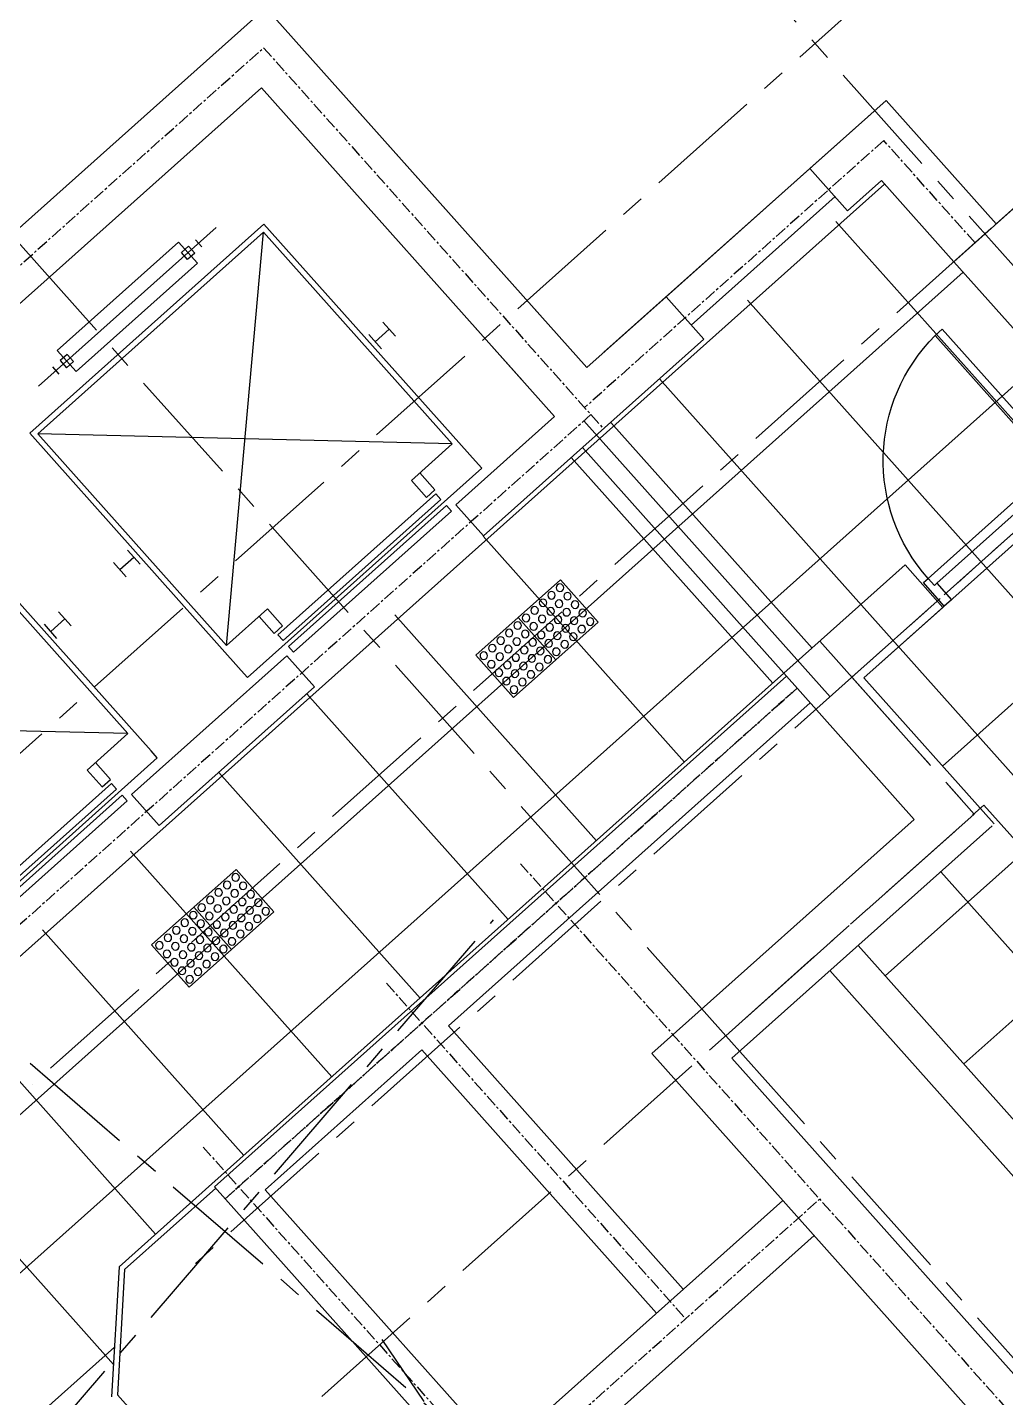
# Model space of a CAD drawing. Header units: millimetres. Extents: x 75184266 to 76346726, y -35077925 to -33679385.
# Drawn here: x 75387417 to 75392592, y -34522563 to -34515318 of the extents above; entities that cross this region are included whole.
import ezdxf

# ---------------------------------------------------------------- set-up
doc = ezdxf.new("R2010")
doc.units = ezdxf.units.MM
doc.header["$LTSCALE"] = 50
doc.header["$MEASUREMENT"] = 0
doc.linetypes.add('CENTER', pattern=[2, 1.25, -0.25, 0.25, -0.25])
doc.linetypes.add('XR-지하3층$0$H', pattern=[1.3, 0.8, -0.5])
for name, color, linetype in [('CEN', 1, 'CENTER'), ('XR-지하3층$0$1712-PL$0$DOOR', 4, 'CONTINUOUS'), ('XR-지하3층$0$AA-XXXX-SYMB', 7, 'CONTINUOUS')]:
    doc.layers.add(name, color=color, linetype=linetype)
doc.layers.add('건축', color=8, linetype='CONTINUOUS', plot=False)

# ---------------------------------------------------------------- blocks, each defined once
blk = doc.blocks.new('XR-지하3층$0$점형블럭')
at = {"layer": 'XR-지하3층$0$AA-XXXX-SYMB', "color": 9, "ltscale": 5}
for p, q in [((300, 300), (0, 300)), ((0, 300), (0, 0)), ((300, 300), (300, 0)), ((300, 0), (0, 0))]:
    blk.add_line(p, q, dxfattribs=at)
at = {"layer": 'XR-지하3층$0$AA-XXXX-SYMB', "color": 9, "ltscale": 2}
for centre in [(30, 270), (90, 270), (150, 270), (210, 270), (270, 270), (30, 210), (90, 210), (150, 210), (210, 210), (270, 210), (30, 150), (90, 150), (150, 150), (210, 150), (270, 150), (30, 90), (90, 90), (150, 90), (210, 90), (270, 90), (30, 30), (90, 30), (150, 30), (210, 30), (270, 30)]:
    blk.add_circle(centre, 20, dxfattribs=at)
blk = doc.blocks.new('XR-지하3층$0$1712-PL$0$FSD1000')
at = {"layer": 'XR-지하3층$0$1712-PL$0$DOOR', "color": 9}
for p, q in [((25, -101.3, 0), (865, -101.3, 0)), ((40, -146.3, 0), (850, -146.3, 0))]:
    blk.add_line(p, q, dxfattribs=at)
at = {"layer": 'XR-지하3층$0$1712-PL$0$DOOR', "elevation": 0}
for points in [[(25, 738.7), (25, -101.3), (70, -101.3), (70, 738.7)], [(-5, -251.3), (-5, -101.3), (25, -101.3), (25, -146.3), (40, -146.3), (40, -251.3)], [(895, -251.3), (895, -101.3), (865, -101.3), (865, -146.3), (850, -146.3), (850, -251.3)]]:
    blk.add_lwpolyline(points, close=True, dxfattribs=at)
at = {"layer": 'XR-지하3층$0$1712-PL$0$DOOR', "color": 9}
blk.add_arc((25, -101.3, 0), 840, 360, 86.92911, dxfattribs=at)

msp = doc.modelspace()

# ---------------------------------------------------------------- hatches: boundary and pattern name
at = {"layer": '건축', "ltscale": 100}
h = msp.add_hatch(dxfattribs=at)
h.set_pattern_fill('NET', color=256, scale=5000, angle=36.25067)
h.set_pattern_definition([(131.749, (75393424.47, -34517345.5), (-466.293, -416.17), []), (221.749, (75393424.47, -34517345.5), (416.17, -466.293), [])])
h.paths.add_polyline_path([(75395474.6, -34520093.1), (75393200.6, -34517545.3), (75393000.9, -34517321.4), (75391935.5, -34516127.7), (75385275.3, -34522072), (75385773.2, -34522501), (75386186.9, -34522857.5), (75388751.8, -34525731.3), (75390236.5, -34524406.2), (75389490.7, -34523570.6), (75389087.8, -34523930.2), (75387863.1, -34522558), (75387902.1, -34521872.1), (75391643, -34518533.3), (75391842.8, -34518757.1), (75392532, -34519529.3), (75391812, -34520171.9), (75393396.8, -34521947.5)])

# ---------------------------------------------------------------- linework, layer by layer
at = {"layer": 'CEN', "ltscale": 10}
for p, q in [((75392715.6, -34514392.7), (75386546.9, -34519898.3)), ((75392482.5, -34516410.2), (75387445.8, -34520905.5)), ((75391779.3, -34518753.5), (75393480.3, -34517235.3)), ((75384401.4, -34518183.9), (75390665.1, -34523581.2)), ((75391609.5, -34518563.3), (75392425.2, -34519477.2)), ((75391943.4, -34518607), (75388298.1, -34521860.5)), ((75391779.3, -34518753.5), (75392425.2, -34519477.2)), ((75391112.1, -34520649.1), (75392477.4, -34519430.6)), ((75392425.2, -34519477.2), (75388944, -34522584.2)), ((75391112.1, -34520649.1), (75392813.4, -34522555.4))]:
    msp.add_line(p, q, dxfattribs=at)
at = {"layer": 'CEN'}
for p, q in [((75384787.6, -34518888.3), (75388667.1, -34515425.8)), ((75388667.1, -34515425.8), (75390465, -34517440.2)), ((75391947.5, -34515915.9), (75390365.1, -34517328.2)), ((75392430.3, -34516456.8), (75391947.5, -34515915.9)), ((75390398.4, -34517365.5), (75386518.9, -34520828.1)), ((75390025.7, -34519739.7), (75394834.5, -34525127.8)), ((75389082.9, -34523767), (75391608.4, -34521513.1))]:
    msp.add_line(p, q, dxfattribs=at)
at = {"layer": 'CEN', "ltscale": 10}
for points in [[(75393481.3, -34517529.3), (75390135.7, -34513780.8)], [(75394567.8, -34514549.1), (75392482.5, -34516410.2)], [(75391112.1, -34520649.1), (75387267.1, -34516341)], [(75393626.8, -34517399.5), (75393480.3, -34517235.3), (75391779.3, -34518753.5)], [(75392477.4, -34519430.6), (75394231.9, -34521396.5)], [(75386113.7, -34524411.4), (75389883, -34520037)], [(75401335.7, -34539942), (75389293.6, -34522255.3)]]:
    msp.add_lwpolyline(points, dxfattribs=at)
at = {"layer": 'CEN'}
for points in [[(75388463.8, -34521511.5), (75391489.1, -34518811.4)], [(75389316.9, -34520372.3), (75390899.6, -34522145.6)], [(75388347, -34521237.9), (75389929.7, -34523011.3)]]:
    msp.add_lwpolyline(points, dxfattribs=at)
at = {"layer": 'CEN', "color": 1, "ltscale": 0.5}
msp.add_lwpolyline([(75391489.1, -34518811.4), (75388463.8, -34521511.5)], dxfattribs=at)
at = {"layer": '건축'}
for p, q in [((75384575.8, -34518876.3), (75388679.2, -34515214)), ((75388679.2, -34515214), (75390377.1, -34517116.5)), ((75384999.4, -34518900.3), (75388655.1, -34515637.6)), ((75388655.1, -34515637.6), (75384999.4, -34518900.3)), ((75388655.1, -34515637.6), (75390206.6, -34517375.9)), ((75391556.7, -34516063.7), (75391959.6, -34515704.1)), ((75392542.2, -34516357), (75391959.6, -34515704.1)), ((75391556.7, -34516063.7), (75391756.4, -34516287.5)), ((75391756.4, -34516287.5), (75391935.5, -34516127.7)), ((75392318.4, -34516556.7), (75391935.5, -34516127.7)), ((75387430.2, -34517464), (75388668.7, -34516358.6)), ((75388666.3, -34516401), (75387472.6, -34517466.4)), ((75388416.3, -34516376.2), (75387476.2, -34517215.1)), ((75388471.4, -34518585.5), (75388666.3, -34516401)), ((75389665.1, -34517520.1), (75388666.3, -34516401)), ((75388668.7, -34516358.6), (75389787.4, -34517612)), ((75387575.5, -34517026), (75388217.1, -34516453.4)), ((75388217.1, -34516453.4), (75388317, -34516565.3)), ((75388231.8, -34516507.3), (75388269.1, -34516474)), ((75388269.1, -34516474), (75388302.4, -34516511.3)), ((75388339.7, -34516478), (75388306.4, -34516440.7)), ((75388265.1, -34516544.6), (75388231.8, -34516507.3)), ((75388302.4, -34516511.3), (75388265.1, -34516544.6)), ((75393000.9, -34517321.4), (75392318.4, -34516556.7)), ((75388317, -34516565.3), (75387675.4, -34517137.9)), ((75390377.1, -34517116.5), (75390795.7, -34516742.9)), ((75390795.7, -34516742.9), (75390995.4, -34516966.7)), ((75389331.3, -34516913.3), (75389256.7, -34516979.9)), ((75389364.6, -34516950.6), (75389298, -34516876)), ((75390036.8, -34517185.7), (75389783.8, -34516902.1)), ((75389290, -34517017.2), (75389223.4, -34516942.6)), ((75390995.4, -34516966.7), (75389830.8, -34518006.1)), ((75387675.4, -34517137.9), (75387575.5, -34517026)), ((75387627.4, -34517046.7), (75387590.1, -34517080)), ((75387660.7, -34517084), (75387627.4, -34517046.7)), ((75387586.1, -34517150.6), (75387552.8, -34517113.3)), ((75387590.1, -34517080), (75387623.4, -34517117.3)), ((75387623.4, -34517117.3), (75387660.7, -34517084)), ((75388548.9, -34518717.4), (75387430.2, -34517464)), ((75387472.6, -34517466.4), (75388471.4, -34518585.5)), ((75389665.1, -34517520.1), (75387472.6, -34517466.4)), ((75389448.7, -34517713.2), (75389665.1, -34517520.1)), ((75389787.4, -34517612), (75389787.4, -34517612)), ((75389787.4, -34517612), (75389820.6, -34517649.3)), ((75389820.6, -34517649.3), (75388582.2, -34518754.7)), ((75389528.6, -34517802.7), (75389448.7, -34517713.2)), ((75389493.5, -34517673.2), (75389573.4, -34517762.8)), ((75388743, -34518529.4), (75389578.6, -34517783.6)), ((75389573.4, -34517762.8), (75389528.6, -34517802.7)), ((75389578.6, -34517783.6), (75389605.2, -34517813.4)), ((75389605.2, -34517813.4), (75388769.6, -34518559.2)), ((75388798.9, -34518592), (75389634.5, -34517846.3)), ((75389634.5, -34517846.3), (75389661.2, -34517876.1)), ((75386950.3, -34517932.5), (75387949.1, -34519051.6)), ((75388071.4, -34519143.5), (75386952.7, -34517890.1)), ((75389661.2, -34517876.1), (75388825.6, -34518621.9)), ((75387939.6, -34518222.4), (75387873, -34518147.8)), ((75387906.3, -34518185.1), (75387980.9, -34518118.5)), ((75388014.2, -34518155.8), (75387947.6, -34518081.2)), ((75391419.2, -34518733.1), (75392060.8, -34518160.4)), ((75387648.6, -34518482.1), (75387582, -34518407.5)), ((75388471.4, -34518585.5), (75388687.7, -34518392.4)), ((75388722.9, -34518521.9), (75388643, -34518432.3)), ((75388687.7, -34518392.4), (75388767.6, -34518481.9)), ((75391842.8, -34518757.1), (75392260.6, -34518384.3)), ((75387574, -34518548.7), (75387507.4, -34518474.1)), ((75387615.3, -34518444.8), (75387540.7, -34518511.4)), ((75388767.6, -34518481.9), (75388722.9, -34518521.9)), ((75388769.6, -34518559.2), (75388743, -34518529.4)), ((75388789.1, -34518641.1), (75387968.4, -34519373.5)), ((75388935.6, -34518805.2), (75388789.1, -34518641.1)), ((75388825.6, -34518621.9), (75388798.9, -34518592)), ((75388582.2, -34518754.7), (75388548.9, -34518717.4)), ((75388548.9, -34518717.4), (75388548.9, -34518717.4)), ((75388393.9, -34521433.2), (75391419.2, -34518733.1)), ((75388407.2, -34521448.1), (75391432.5, -34518748)), ((75388935.6, -34518805.2), (75388114.9, -34519537.6)), ((75389645.4, -34520597.7), (75391559.1, -34518889.8)), ((75387949.1, -34519051.6), (75385756.6, -34518997.9)), ((75387949.1, -34519051.6), (75387732.8, -34519244.7)), ((75388104.7, -34519180.8), (75388071.4, -34519143.5)), ((75388071.4, -34519143.5), (75388071.4, -34519143.5)), ((75386866.2, -34520286.2), (75388104.7, -34519180.8)), ((75387857.4, -34519294.3), (75387777.5, -34519204.7)), ((75387732.8, -34519244.7), (75387812.7, -34519334.2)), ((75387812.7, -34519334.2), (75387857.4, -34519294.3)), ((75387862.6, -34519315.1), (75387027, -34520060.9)), ((75387053.7, -34520090.7), (75387889.3, -34519344.9)), ((75387918.6, -34519377.8), (75387083, -34520123.5)), ((75387889.3, -34519344.9), (75387862.6, -34519315.1)), ((75387945.2, -34519407.6), (75387918.6, -34519377.8)), ((75388114.9, -34519537.6), (75387968.4, -34519373.5)), ((75387109.6, -34520153.4), (75387945.2, -34519407.6)), ((75390887.2, -34521989.1), (75389645.4, -34520597.7)), ((75388675.5, -34521463.3), (75389503.6, -34520724.2)), ((75390745.5, -34522115.6), (75389503.6, -34520724.2)), ((75390720.7, -34520743.8), (75395028.9, -34525570.8)), ((75387902.1, -34521872.1), (75388393.9, -34521433.2)), ((75387931.3, -34521886.2), (75388413.9, -34521455.6)), ((75389775.6, -34522981.3), (75388407.2, -34521448.1)), ((75389917.3, -34522854.8), (75388675.5, -34521463.3)), ((75388921.3, -34523743.7), (75391413.2, -34521519.7)), ((75389087.8, -34523930.2), (75391579.7, -34521706.2)), ((75387902.1, -34521872.1), (75387863.1, -34522558)), ((75387931.3, -34521886.2), (75387893.8, -34522547.3)), ((75387893.8, -34522547.3), (75388943.7, -34523723.7))]:
    msp.add_line(p, q, dxfattribs=at)
at = {"layer": '건축', "ltscale": 100}
msp.add_line((75391663.6, -34518856.7), (75390361.8, -34517398.2), dxfattribs=at)
at = {"layer": '건축', "ltscale": 0.5}
for p, q in [((75391568.4, -34518599.9), (75390503, -34517406.2)), ((75391419.2, -34518733.1), (75390353.8, -34517539.4))]:
    msp.add_line(p, q, dxfattribs=at)
at = {"layer": '건축', "linetype": 'XR-지하3층$0$H', "ltscale": 50}
msp.add_lwpolyline([(75400159.6, -34507748.9), (75393057.1, -34514087.9), (75393956, -34515095.1), (75393195, -34515774.3), (75392542.2, -34516357), (75391959.6, -34515704.1), (75390377.1, -34517116.5), (75388679.2, -34515214), (75384575.8, -34518876.3), (75385213.8, -34519591.1), (75384655.9, -34520089.1), (75384608.3, -34520144.3), (75383173.4, -34518907.8), (75384054.6, -34517885.1), (75376842.6, -34511670.8)], dxfattribs=at)
at = {"layer": '건축', "ltscale": 0.5}
for points in [[(75389830.8, -34518006.1), (75389684.3, -34517842), (75390206.6, -34517375.9), (75388655.1, -34515637.6)], [(75391556.7, -34516063.7), (75390795.7, -34516742.9)], [(75391689.8, -34516212.9), (75390928.9, -34516892.1)]]:
    msp.add_lwpolyline(points, dxfattribs=at)
at = {"layer": '건축'}
for points in [[(75393195, -34515774.3), (75392318.4, -34516556.7)], [(75392060.8, -34518160.4), (75392260.6, -34518384.3)], [(75392108.4, -34519505.3), (75391419.2, -34518733.1)], [(75392532, -34519529.3), (75391842.8, -34518757.1)], [(75390720.7, -34520743.8), (75392108.4, -34519505.3)], [(75391144.3, -34520767.8), (75392520.8, -34519539.3)], [(75395152.8, -34525259.2), (75391144.3, -34520767.8)]]:
    msp.add_lwpolyline(points, dxfattribs=at)
at = {"layer": '건축', "elevation": 0}
for points in [[(75389989.1, -34518861.6), (75389789.4, -34518637.7), (75390237, -34518238.2), (75390436.8, -34518462)], [(75389989.1, -34518861.6), (75389789.4, -34518637.7), (75390237, -34518238.2), (75390436.8, -34518462)], [(75388273.2, -34520393.1), (75388073.4, -34520169.2), (75388521.1, -34519769.7), (75388720.8, -34519993.5)], [(75388273.2, -34520393.1), (75388073.4, -34520169.2), (75388521.1, -34519769.7), (75388720.8, -34519993.5)]]:
    msp.add_lwpolyline(points, close=True, dxfattribs=at)
at = {"layer": '건축', "ltscale": 100, "elevation": 0}
for points in [[(75389789.4, -34518637.7), (75390237, -34518238.2)], [(75389789.4, -34518637.7), (75390237, -34518238.2)], [(75388073.4, -34520169.2), (75388521.1, -34519769.7)], [(75388073.4, -34520169.2), (75388521.1, -34519769.7)]]:
    msp.add_lwpolyline(points, dxfattribs=at)
at = {"layer": '건축', "ltscale": 0.5, "elevation": 0}
for points in [[(75393530, -34522096.7), (75391812, -34520171.9)], [(75393247.6, -34522080.7), (75391662.8, -34520305.1)]]:
    msp.add_lwpolyline(points, dxfattribs=at)

# ---------------------------------------------------------------- block references
at = {"layer": '건축', "xscale": -1.111164041924104, "yscale": 1.111164040863514, "zscale": 1.111164041234692, "rotation": 41.74906410552141}
msp.add_blockref('XR-지하3층$0$1712-PL$0$FSD1000', (75392824, -34517507.1, 0), dxfattribs=at)
at = {"layer": '건축', "ltscale": 2, "xscale": -1}
for p, rotation in [((75390237, -34518238.2, 0), 131.7490677252269), ((75390237, -34518238.2, 0), 131.7490677252279), ((75390013.2, -34518438, 0), 131.7490677252269), ((75390013.2, -34518438, 0), 131.7490677252279), ((75388521.1, -34519769.7, 0), 131.7490677252269), ((75388521.1, -34519769.7, 0), 131.7490677252279), ((75388297.2, -34519969.5, 0), 131.7490677252269), ((75388297.2, -34519969.5, 0), 131.7490677252279)]:
    msp.add_blockref('XR-지하3층$0$점형블럭', p, dxfattribs=dict(at, rotation=rotation))

doc.saveas('drawing.dxf')
